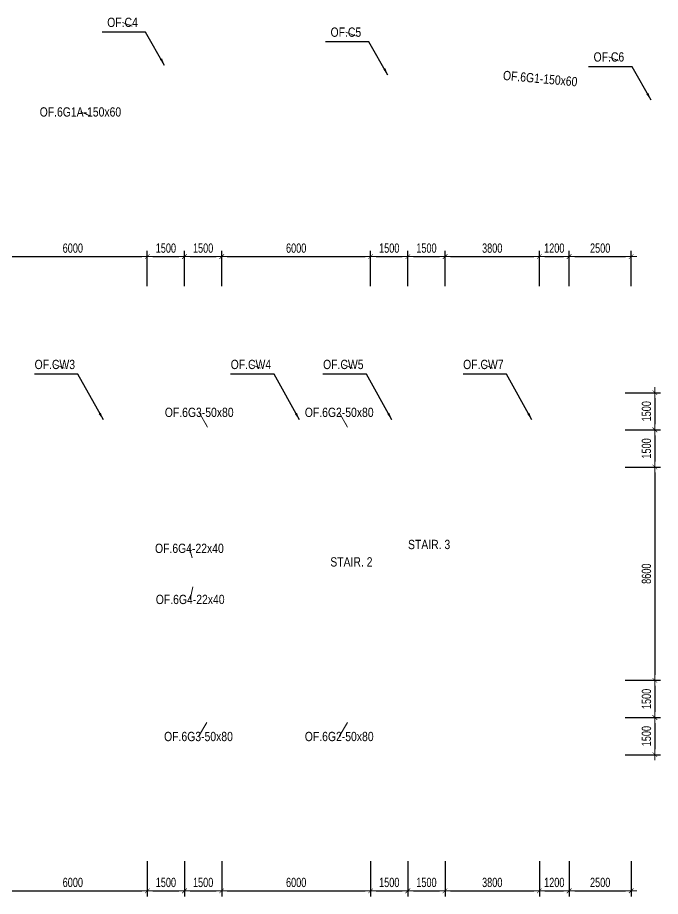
# Model space of a CAD drawing. Header units: millimetres. Extents: x -179076 to 118391, y -18667 to 89921.
# Drawn here: x 56974 to 82877, y 44986 to 80426 of the extents above; entities that cross this region are included whole.
import ezdxf
from ezdxf.enums import TextEntityAlignment as Align

# ---------------------------------------------------------------- set-up
doc = ezdxf.new("R2010")
doc.units = ezdxf.units.MM
doc.layers.get('0').update_dxf_attribs({"lineweight": 20})
doc.layers.get('Defpoints').update_dxf_attribs({"color": 151, "lineweight": 9})
for name, color, linetype, lineweight in [('$0$NDC_S_ANNO', 7, 'Continuous', 20), ('NDC_S_ANNO', 7, 'Continuous', 20), ('NDC_S_DIM', 1, 'Continuous', 15), ('NDC_S_VN TEXT', 7, 'Continuous', 20)]:
    doc.layers.add(name, color=color, linetype=linetype, lineweight=lineweight)
doc.styles.add('$0$ARIAL', font='arial.ttf', dxfattribs={"width": 0.8})
doc.styles.add('ARIAL', font='arial.ttf', dxfattribs={"width": 0.8})
doc.styles.add('NDC_DIM', font='', dxfattribs={"width": 0.75})
doc.styles.get('NDC_DIM').set_extended_font_data('Dotum')
doc.dimstyles.new('NDC_dim_150', dxfattribs={"dimscale": 150, "dimtxt": 2.5, "dimasz": 1.5, "dimexe": 1.5, "dimexo": 2.5, "dimgap": 1, "dimtad": 1, "dimdec": 0, "dimzin": 0, "dimdsep": 46, "dimtxsty": 'NDC_DIM', "dimblk": 'DIMMARK', "dimcen": 0.09, "dimdle": 1.2, "dimclrd": 1, "dimclre": 1, "dimclrt": 3, "dimadec": 0, "dimazin": 0, "dimtfac": 1, "dimtdec": 0, "dimtix": 1, "dimtofl": 0, "dimtmove": 0, "dimatfit": 3, "dimfxl": 8, "dimfxlon": 1, "dimtolj": 1, "dimtzin": 0, "dimarcsym": 0})
doc.dimstyles.new('NDC_dim_iso', dxfattribs={"dimtxt": 2.5, "dimasz": 1, "dimexe": 1.5, "dimexo": 2.5, "dimgap": 1, "dimtad": 1, "dimdec": 0, "dimzin": 0, "dimdsep": 46, "dimtxsty": 'NDC_DIM', "dimblk": 'DIMMARK', "dimcen": 0.09, "dimdle": 1.2, "dimclrd": 1, "dimclre": 1, "dimclrt": 3, "dimadec": 0, "dimazin": 0, "dimtfac": 1, "dimtdec": 0, "dimtix": 1, "dimtofl": 0, "dimtmove": 0, "dimatfit": 3, "dimfxl": 8, "dimfxlon": 1, "dimtolj": 1, "dimtzin": 0, "dimarcsym": 0})

# ---------------------------------------------------------------- blocks, each defined once
blk = doc.blocks.new('DIMMARK')
at = {"layer": 'NDC_S_DIM', "color": 1}
blk.add_line((-1.5, 0), (1, 0), dxfattribs=at)
at = {"layer": 'NDC_S_DIM', "color": 2, "const_width": 0.1}
blk.add_lwpolyline([(-0.42, -0.42), (0.42, 0.42)], dxfattribs=at)
blk = doc.blocks.new('*D231')
at = {"layer": 'Defpoints', "color": 0, "transparency": 16777216}
for p in [(62200, 70789), (56200, 64200), (62200, 64200)]:
    blk.add_point(p, dxfattribs=at)
at = {"layer": 'NDC_S_DIM', "color": 1, "lineweight": -2, "transparency": 16777216}
for p, q in [((56200, 69589), (56200, 71014)), ((62200, 69589), (62200, 71014)), ((56425, 70789), (61975, 70789))]:
    blk.add_line(p, q, dxfattribs=at)
at = {"layer": 'NDC_S_DIM', "color": 1, "lineweight": -2, "transparency": 16777216, "xscale": 225, "yscale": 225, "zscale": 225, "rotation": 180}
blk.add_blockref('DIMMARK', (56200, 70789), dxfattribs=at)
at = {"layer": 'NDC_S_DIM', "color": 1, "lineweight": -2, "transparency": 16777216, "xscale": 225, "yscale": 225, "zscale": 225}
blk.add_blockref('DIMMARK', (62200, 70789), dxfattribs=at)
at = {"layer": 'NDC_S_DIM', "color": 3, "transparency": 16777216, "insert": (59200, 71127), "char_height": 375, "attachment_point": 5, "style": 'NDC_DIM'}
blk.add_mtext('\\A1;6000', dxfattribs=at)
blk = doc.blocks.new('*D232')
at = {"layer": 'Defpoints', "color": 0, "transparency": 16777216}
for p in [(63700, 70789), (62200, 64200), (63700, 64200)]:
    blk.add_point(p, dxfattribs=at)
at = {"layer": 'NDC_S_DIM', "color": 1, "lineweight": -2, "transparency": 16777216}
for p, q in [((62200, 69589), (62200, 71014)), ((63700, 69589), (63700, 71014)), ((62425, 70789), (63475, 70789))]:
    blk.add_line(p, q, dxfattribs=at)
at = {"layer": 'NDC_S_DIM', "color": 1, "lineweight": -2, "transparency": 16777216, "xscale": 225, "yscale": 225, "zscale": 225, "rotation": 180}
blk.add_blockref('DIMMARK', (62200, 70789), dxfattribs=at)
at = {"layer": 'NDC_S_DIM', "color": 1, "lineweight": -2, "transparency": 16777216, "xscale": 225, "yscale": 225, "zscale": 225}
blk.add_blockref('DIMMARK', (63700, 70789), dxfattribs=at)
at = {"layer": 'NDC_S_DIM', "color": 3, "transparency": 16777216, "insert": (62950, 71127), "char_height": 375, "attachment_point": 5, "style": 'NDC_DIM'}
blk.add_mtext('\\A1;1500', dxfattribs=at)
blk = doc.blocks.new('*D233')
at = {"layer": 'Defpoints', "color": 0, "transparency": 16777216}
for p in [(65200, 70789), (63700, 64200), (65200, 64200)]:
    blk.add_point(p, dxfattribs=at)
at = {"layer": 'NDC_S_DIM', "color": 1, "lineweight": -2, "transparency": 16777216}
for p, q in [((63700, 69589), (63700, 71014)), ((65200, 69589), (65200, 71014)), ((63925, 70789), (64975, 70789))]:
    blk.add_line(p, q, dxfattribs=at)
at = {"layer": 'NDC_S_DIM', "color": 1, "lineweight": -2, "transparency": 16777216, "xscale": 225, "yscale": 225, "zscale": 225, "rotation": 180}
blk.add_blockref('DIMMARK', (63700, 70789), dxfattribs=at)
at = {"layer": 'NDC_S_DIM', "color": 1, "lineweight": -2, "transparency": 16777216, "xscale": 225, "yscale": 225, "zscale": 225}
blk.add_blockref('DIMMARK', (65200, 70789), dxfattribs=at)
at = {"layer": 'NDC_S_DIM', "color": 3, "transparency": 16777216, "insert": (64450, 71127), "char_height": 375, "attachment_point": 5, "style": 'NDC_DIM'}
blk.add_mtext('\\A1;1500', dxfattribs=at)
blk = doc.blocks.new('*D234')
at = {"layer": 'Defpoints', "color": 0, "transparency": 16777216}
for p in [(71200, 70789), (65200, 64200), (71200, 64200)]:
    blk.add_point(p, dxfattribs=at)
at = {"layer": 'NDC_S_DIM', "color": 1, "lineweight": -2, "transparency": 16777216}
for p, q in [((65200, 69589), (65200, 71014)), ((71200, 69589), (71200, 71014)), ((65425, 70789), (70975, 70789))]:
    blk.add_line(p, q, dxfattribs=at)
at = {"layer": 'NDC_S_DIM', "color": 1, "lineweight": -2, "transparency": 16777216, "xscale": 225, "yscale": 225, "zscale": 225, "rotation": 180}
blk.add_blockref('DIMMARK', (65200, 70789), dxfattribs=at)
at = {"layer": 'NDC_S_DIM', "color": 1, "lineweight": -2, "transparency": 16777216, "xscale": 225, "yscale": 225, "zscale": 225}
blk.add_blockref('DIMMARK', (71200, 70789), dxfattribs=at)
at = {"layer": 'NDC_S_DIM', "color": 3, "transparency": 16777216, "insert": (68200, 71127), "char_height": 375, "attachment_point": 5, "style": 'NDC_DIM'}
blk.add_mtext('\\A1;6000', dxfattribs=at)
blk = doc.blocks.new('*D235')
at = {"layer": 'Defpoints', "color": 0, "transparency": 16777216}
for p in [(72700, 70789), (71200, 64200), (72700, 64200)]:
    blk.add_point(p, dxfattribs=at)
at = {"layer": 'NDC_S_DIM', "color": 1, "lineweight": -2, "transparency": 16777216}
for p, q in [((71200, 69589), (71200, 71014)), ((72700, 69589), (72700, 71014)), ((71425, 70789), (72475, 70789))]:
    blk.add_line(p, q, dxfattribs=at)
at = {"layer": 'NDC_S_DIM', "color": 1, "lineweight": -2, "transparency": 16777216, "xscale": 225, "yscale": 225, "zscale": 225, "rotation": 180}
blk.add_blockref('DIMMARK', (71200, 70789), dxfattribs=at)
at = {"layer": 'NDC_S_DIM', "color": 1, "lineweight": -2, "transparency": 16777216, "xscale": 225, "yscale": 225, "zscale": 225}
blk.add_blockref('DIMMARK', (72700, 70789), dxfattribs=at)
at = {"layer": 'NDC_S_DIM', "color": 3, "transparency": 16777216, "insert": (71950, 71127), "char_height": 375, "attachment_point": 5, "style": 'NDC_DIM'}
blk.add_mtext('\\A1;1500', dxfattribs=at)
blk = doc.blocks.new('*D236')
at = {"layer": 'Defpoints', "color": 0, "transparency": 16777216}
for p in [(74200, 70789), (72700, 64200), (74200, 64200)]:
    blk.add_point(p, dxfattribs=at)
at = {"layer": 'NDC_S_DIM', "color": 1, "lineweight": -2, "transparency": 16777216}
for p, q in [((72700, 69589), (72700, 71014)), ((74200, 69589), (74200, 71014)), ((72925, 70789), (73975, 70789))]:
    blk.add_line(p, q, dxfattribs=at)
at = {"layer": 'NDC_S_DIM', "color": 1, "lineweight": -2, "transparency": 16777216, "xscale": 225, "yscale": 225, "zscale": 225, "rotation": 180}
blk.add_blockref('DIMMARK', (72700, 70789), dxfattribs=at)
at = {"layer": 'NDC_S_DIM', "color": 1, "lineweight": -2, "transparency": 16777216, "xscale": 225, "yscale": 225, "zscale": 225}
blk.add_blockref('DIMMARK', (74200, 70789), dxfattribs=at)
at = {"layer": 'NDC_S_DIM', "color": 3, "transparency": 16777216, "insert": (73450, 71127), "char_height": 375, "attachment_point": 5, "style": 'NDC_DIM'}
blk.add_mtext('\\A1;1500', dxfattribs=at)
blk = doc.blocks.new('*D237')
at = {"layer": 'Defpoints', "color": 0, "transparency": 16777216}
for p in [(78000, 70789), (74200, 64200), (78000, 64200)]:
    blk.add_point(p, dxfattribs=at)
at = {"layer": 'NDC_S_DIM', "color": 1, "lineweight": -2, "transparency": 16777216}
for p, q in [((74200, 69589), (74200, 71014)), ((78000, 69589), (78000, 71014)), ((74425, 70789), (77775, 70789))]:
    blk.add_line(p, q, dxfattribs=at)
at = {"layer": 'NDC_S_DIM', "color": 1, "lineweight": -2, "transparency": 16777216, "xscale": 225, "yscale": 225, "zscale": 225, "rotation": 180}
blk.add_blockref('DIMMARK', (74200, 70789), dxfattribs=at)
at = {"layer": 'NDC_S_DIM', "color": 1, "lineweight": -2, "transparency": 16777216, "xscale": 225, "yscale": 225, "zscale": 225}
blk.add_blockref('DIMMARK', (78000, 70789), dxfattribs=at)
at = {"layer": 'NDC_S_DIM', "color": 3, "transparency": 16777216, "insert": (76100, 71127), "char_height": 375, "attachment_point": 5, "style": 'NDC_DIM'}
blk.add_mtext('\\A1;3800', dxfattribs=at)
blk = doc.blocks.new('*D238')
at = {"layer": 'Defpoints', "color": 0, "transparency": 16777216}
for p in [(78752, 65300), (78752, 63800), (82652, 63800)]:
    blk.add_point(p, dxfattribs=at)
at = {"layer": 'NDC_S_DIM', "color": 1, "lineweight": -2, "transparency": 16777216}
for p, q in [((81452, 65300), (82877, 65300)), ((82652, 65075), (82652, 64025)), ((81452, 63800), (82877, 63800))]:
    blk.add_line(p, q, dxfattribs=at)
at = {"layer": 'NDC_S_DIM', "color": 1, "lineweight": -2, "transparency": 16777216, "xscale": 225, "yscale": 225, "zscale": 225}
for p, rotation in [((82652, 65300), 90), ((82652, 63800), 270)]:
    blk.add_blockref('DIMMARK', p, dxfattribs=dict(at, rotation=rotation))
at = {"layer": 'NDC_S_DIM', "color": 3, "transparency": 16777216, "insert": (82315, 64550), "char_height": 375, "attachment_point": 5, "rotation": 90, "style": 'NDC_DIM'}
blk.add_mtext('\\A1;1500', dxfattribs=at)
blk = doc.blocks.new('*D239')
at = {"layer": 'Defpoints', "color": 0, "transparency": 16777216}
for p in [(78752, 63800), (78752, 62300), (82652, 62300)]:
    blk.add_point(p, dxfattribs=at)
at = {"layer": 'NDC_S_DIM', "color": 1, "lineweight": -2, "transparency": 16777216}
for p, q in [((81452, 63800), (82877, 63800)), ((82652, 63575), (82652, 62525)), ((81452, 62300), (82877, 62300))]:
    blk.add_line(p, q, dxfattribs=at)
at = {"layer": 'NDC_S_DIM', "color": 1, "lineweight": -2, "transparency": 16777216, "xscale": 225, "yscale": 225, "zscale": 225}
for p, rotation in [((82652, 63800), 90), ((82652, 62300), 270)]:
    blk.add_blockref('DIMMARK', p, dxfattribs=dict(at, rotation=rotation))
at = {"layer": 'NDC_S_DIM', "color": 3, "transparency": 16777216, "insert": (82315, 63050), "char_height": 375, "attachment_point": 5, "rotation": 90, "style": 'NDC_DIM'}
blk.add_mtext('\\A1;1500', dxfattribs=at)
blk = doc.blocks.new('*D240')
at = {"layer": 'Defpoints', "color": 0, "transparency": 16777216}
for p in [(78752, 62300), (78752, 53700), (82652, 53700)]:
    blk.add_point(p, dxfattribs=at)
at = {"layer": 'NDC_S_DIM', "color": 1, "lineweight": -2, "transparency": 16777216}
for p, q in [((81452, 62300), (82877, 62300)), ((82652, 62075), (82652, 53925)), ((81452, 53700), (82877, 53700))]:
    blk.add_line(p, q, dxfattribs=at)
at = {"layer": 'NDC_S_DIM', "color": 1, "lineweight": -2, "transparency": 16777216, "xscale": 225, "yscale": 225, "zscale": 225}
for p, rotation in [((82652, 62300), 90), ((82652, 53700), 270)]:
    blk.add_blockref('DIMMARK', p, dxfattribs=dict(at, rotation=rotation))
at = {"layer": 'NDC_S_DIM', "color": 3, "transparency": 16777216, "insert": (82315, 58000), "char_height": 375, "attachment_point": 5, "rotation": 90, "style": 'NDC_DIM'}
blk.add_mtext('\\A1;8600', dxfattribs=at)
blk = doc.blocks.new('*D241')
at = {"layer": 'Defpoints', "color": 0, "transparency": 16777216}
for p in [(78752, 53700), (78752, 52200), (82652, 52200)]:
    blk.add_point(p, dxfattribs=at)
at = {"layer": 'NDC_S_DIM', "color": 1, "lineweight": -2, "transparency": 16777216}
for p, q in [((81452, 53700), (82877, 53700)), ((82652, 53475), (82652, 52425)), ((81452, 52200), (82877, 52200))]:
    blk.add_line(p, q, dxfattribs=at)
at = {"layer": 'NDC_S_DIM', "color": 1, "lineweight": -2, "transparency": 16777216, "xscale": 225, "yscale": 225, "zscale": 225}
for p, rotation in [((82652, 53700), 90), ((82652, 52200), 270)]:
    blk.add_blockref('DIMMARK', p, dxfattribs=dict(at, rotation=rotation))
at = {"layer": 'NDC_S_DIM', "color": 3, "transparency": 16777216, "insert": (82315, 52950), "char_height": 375, "attachment_point": 5, "rotation": 90, "style": 'NDC_DIM'}
blk.add_mtext('\\A1;1500', dxfattribs=at)
blk = doc.blocks.new('*D242')
at = {"layer": 'Defpoints', "color": 0, "transparency": 16777216}
for p in [(78752, 52200), (78752, 50700), (82652, 50700)]:
    blk.add_point(p, dxfattribs=at)
at = {"layer": 'NDC_S_DIM', "color": 1, "lineweight": -2, "transparency": 16777216}
for p, q in [((81452, 52200), (82877, 52200)), ((82652, 51975), (82652, 50925)), ((81452, 50700), (82877, 50700))]:
    blk.add_line(p, q, dxfattribs=at)
at = {"layer": 'NDC_S_DIM', "color": 1, "lineweight": -2, "transparency": 16777216, "xscale": 225, "yscale": 225, "zscale": 225}
for p, rotation in [((82652, 52200), 90), ((82652, 50700), 270)]:
    blk.add_blockref('DIMMARK', p, dxfattribs=dict(at, rotation=rotation))
at = {"layer": 'NDC_S_DIM', "color": 3, "transparency": 16777216, "insert": (82315, 51450), "char_height": 375, "attachment_point": 5, "rotation": 90, "style": 'NDC_DIM'}
blk.add_mtext('\\A1;1500', dxfattribs=at)
blk = doc.blocks.new('*D252')
at = {"layer": 'Defpoints', "color": 0, "transparency": 16777216}
for p in [(56200, 51800), (62200, 51800), (62200, 45211)]:
    blk.add_point(p, dxfattribs=at)
at = {"layer": 'NDC_S_DIM', "color": 1, "lineweight": -2, "transparency": 16777216}
for p, q in [((56200, 46411), (56200, 44986)), ((62200, 46411), (62200, 44986)), ((56425, 45211), (61975, 45211))]:
    blk.add_line(p, q, dxfattribs=at)
at = {"layer": 'NDC_S_DIM', "color": 1, "lineweight": -2, "transparency": 16777216, "xscale": 225, "yscale": 225, "zscale": 225, "rotation": 180}
blk.add_blockref('DIMMARK', (56200, 45211), dxfattribs=at)
at = {"layer": 'NDC_S_DIM', "color": 1, "lineweight": -2, "transparency": 16777216, "xscale": 225, "yscale": 225, "zscale": 225}
blk.add_blockref('DIMMARK', (62200, 45211), dxfattribs=at)
at = {"layer": 'NDC_S_DIM', "color": 3, "transparency": 16777216, "insert": (59200, 45548), "char_height": 375, "attachment_point": 5, "style": 'NDC_DIM'}
blk.add_mtext('\\A1;6000', dxfattribs=at)
blk = doc.blocks.new('*D253')
at = {"layer": 'Defpoints', "color": 0, "transparency": 16777216}
for p in [(62200, 51800), (63700, 51800), (63700, 45211)]:
    blk.add_point(p, dxfattribs=at)
at = {"layer": 'NDC_S_DIM', "color": 1, "lineweight": -2, "transparency": 16777216}
for p, q in [((62200, 46411), (62200, 44986)), ((63700, 46411), (63700, 44986)), ((62425, 45211), (63475, 45211))]:
    blk.add_line(p, q, dxfattribs=at)
at = {"layer": 'NDC_S_DIM', "color": 1, "lineweight": -2, "transparency": 16777216, "xscale": 225, "yscale": 225, "zscale": 225, "rotation": 180}
blk.add_blockref('DIMMARK', (62200, 45211), dxfattribs=at)
at = {"layer": 'NDC_S_DIM', "color": 1, "lineweight": -2, "transparency": 16777216, "xscale": 225, "yscale": 225, "zscale": 225}
blk.add_blockref('DIMMARK', (63700, 45211), dxfattribs=at)
at = {"layer": 'NDC_S_DIM', "color": 3, "transparency": 16777216, "insert": (62950, 45548), "char_height": 375, "attachment_point": 5, "style": 'NDC_DIM'}
blk.add_mtext('\\A1;1500', dxfattribs=at)
blk = doc.blocks.new('*D254')
at = {"layer": 'Defpoints', "color": 0, "transparency": 16777216}
for p in [(63700, 51800), (65200, 51800), (65200, 45211)]:
    blk.add_point(p, dxfattribs=at)
at = {"layer": 'NDC_S_DIM', "color": 1, "lineweight": -2, "transparency": 16777216}
for p, q in [((63700, 46411), (63700, 44986)), ((65200, 46411), (65200, 44986)), ((63925, 45211), (64975, 45211))]:
    blk.add_line(p, q, dxfattribs=at)
at = {"layer": 'NDC_S_DIM', "color": 1, "lineweight": -2, "transparency": 16777216, "xscale": 225, "yscale": 225, "zscale": 225, "rotation": 180}
blk.add_blockref('DIMMARK', (63700, 45211), dxfattribs=at)
at = {"layer": 'NDC_S_DIM', "color": 1, "lineweight": -2, "transparency": 16777216, "xscale": 225, "yscale": 225, "zscale": 225}
blk.add_blockref('DIMMARK', (65200, 45211), dxfattribs=at)
at = {"layer": 'NDC_S_DIM', "color": 3, "transparency": 16777216, "insert": (64450, 45548), "char_height": 375, "attachment_point": 5, "style": 'NDC_DIM'}
blk.add_mtext('\\A1;1500', dxfattribs=at)
blk = doc.blocks.new('*D255')
at = {"layer": 'Defpoints', "color": 0, "transparency": 16777216}
for p in [(65200, 51800), (71200, 51800), (71200, 45211)]:
    blk.add_point(p, dxfattribs=at)
at = {"layer": 'NDC_S_DIM', "color": 1, "lineweight": -2, "transparency": 16777216}
for p, q in [((65200, 46411), (65200, 44986)), ((71200, 46411), (71200, 44986)), ((65425, 45211), (70975, 45211))]:
    blk.add_line(p, q, dxfattribs=at)
at = {"layer": 'NDC_S_DIM', "color": 1, "lineweight": -2, "transparency": 16777216, "xscale": 225, "yscale": 225, "zscale": 225, "rotation": 180}
blk.add_blockref('DIMMARK', (65200, 45211), dxfattribs=at)
at = {"layer": 'NDC_S_DIM', "color": 1, "lineweight": -2, "transparency": 16777216, "xscale": 225, "yscale": 225, "zscale": 225}
blk.add_blockref('DIMMARK', (71200, 45211), dxfattribs=at)
at = {"layer": 'NDC_S_DIM', "color": 3, "transparency": 16777216, "insert": (68200, 45548), "char_height": 375, "attachment_point": 5, "style": 'NDC_DIM'}
blk.add_mtext('\\A1;6000', dxfattribs=at)
blk = doc.blocks.new('*D256')
at = {"layer": 'Defpoints', "color": 0, "transparency": 16777216}
for p in [(71200, 51800), (72700, 51800), (72700, 45211)]:
    blk.add_point(p, dxfattribs=at)
at = {"layer": 'NDC_S_DIM', "color": 1, "lineweight": -2, "transparency": 16777216}
for p, q in [((71200, 46411), (71200, 44986)), ((72700, 46411), (72700, 44986)), ((71425, 45211), (72475, 45211))]:
    blk.add_line(p, q, dxfattribs=at)
at = {"layer": 'NDC_S_DIM', "color": 1, "lineweight": -2, "transparency": 16777216, "xscale": 225, "yscale": 225, "zscale": 225, "rotation": 180}
blk.add_blockref('DIMMARK', (71200, 45211), dxfattribs=at)
at = {"layer": 'NDC_S_DIM', "color": 1, "lineweight": -2, "transparency": 16777216, "xscale": 225, "yscale": 225, "zscale": 225}
blk.add_blockref('DIMMARK', (72700, 45211), dxfattribs=at)
at = {"layer": 'NDC_S_DIM', "color": 3, "transparency": 16777216, "insert": (71950, 45548), "char_height": 375, "attachment_point": 5, "style": 'NDC_DIM'}
blk.add_mtext('\\A1;1500', dxfattribs=at)
blk = doc.blocks.new('*D257')
at = {"layer": 'Defpoints', "color": 0, "transparency": 16777216}
for p in [(72700, 51800), (74200, 51800), (74200, 45211)]:
    blk.add_point(p, dxfattribs=at)
at = {"layer": 'NDC_S_DIM', "color": 1, "lineweight": -2, "transparency": 16777216}
for p, q in [((72700, 46411), (72700, 44986)), ((74200, 46411), (74200, 44986)), ((72925, 45211), (73975, 45211))]:
    blk.add_line(p, q, dxfattribs=at)
at = {"layer": 'NDC_S_DIM', "color": 1, "lineweight": -2, "transparency": 16777216, "xscale": 225, "yscale": 225, "zscale": 225, "rotation": 180}
blk.add_blockref('DIMMARK', (72700, 45211), dxfattribs=at)
at = {"layer": 'NDC_S_DIM', "color": 1, "lineweight": -2, "transparency": 16777216, "xscale": 225, "yscale": 225, "zscale": 225}
blk.add_blockref('DIMMARK', (74200, 45211), dxfattribs=at)
at = {"layer": 'NDC_S_DIM', "color": 3, "transparency": 16777216, "insert": (73450, 45548), "char_height": 375, "attachment_point": 5, "style": 'NDC_DIM'}
blk.add_mtext('\\A1;1500', dxfattribs=at)
blk = doc.blocks.new('*D258')
at = {"layer": 'Defpoints', "color": 0, "transparency": 16777216}
for p in [(74200, 51800), (78000, 51800), (78000, 45211)]:
    blk.add_point(p, dxfattribs=at)
at = {"layer": 'NDC_S_DIM', "color": 1, "lineweight": -2, "transparency": 16777216}
for p, q in [((74200, 46411), (74200, 44986)), ((78000, 46411), (78000, 44986)), ((74425, 45211), (77775, 45211))]:
    blk.add_line(p, q, dxfattribs=at)
at = {"layer": 'NDC_S_DIM', "color": 1, "lineweight": -2, "transparency": 16777216, "xscale": 225, "yscale": 225, "zscale": 225, "rotation": 180}
blk.add_blockref('DIMMARK', (74200, 45211), dxfattribs=at)
at = {"layer": 'NDC_S_DIM', "color": 1, "lineweight": -2, "transparency": 16777216, "xscale": 225, "yscale": 225, "zscale": 225}
blk.add_blockref('DIMMARK', (78000, 45211), dxfattribs=at)
at = {"layer": 'NDC_S_DIM', "color": 3, "transparency": 16777216, "insert": (76100, 45548), "char_height": 375, "attachment_point": 5, "style": 'NDC_DIM'}
blk.add_mtext('\\A1;3800', dxfattribs=at)
blk = doc.blocks.new('*D263')
at = {"layer": 'Defpoints', "color": 0, "transparency": 16777216}
for p in [(81700, 70789), (81700, 63800), (79200, 62300)]:
    blk.add_point(p, dxfattribs=at)
at = {"layer": 'NDC_S_DIM', "color": 1, "lineweight": -2, "transparency": 16777216}
for p, q in [((79200, 69589), (79200, 71014)), ((81700, 69589), (81700, 71014)), ((79425, 70789), (81475, 70789))]:
    blk.add_line(p, q, dxfattribs=at)
at = {"layer": 'NDC_S_DIM', "color": 1, "lineweight": -2, "transparency": 16777216, "xscale": 225, "yscale": 225, "zscale": 225, "rotation": 180}
blk.add_blockref('DIMMARK', (79200, 70789), dxfattribs=at)
at = {"layer": 'NDC_S_DIM', "color": 1, "lineweight": -2, "transparency": 16777216, "xscale": 225, "yscale": 225, "zscale": 225}
blk.add_blockref('DIMMARK', (81700, 70789), dxfattribs=at)
at = {"layer": 'NDC_S_DIM', "color": 3, "transparency": 16777216, "insert": (80450, 71127), "char_height": 375, "attachment_point": 5, "style": 'NDC_DIM'}
blk.add_mtext('\\A1;2500', dxfattribs=at)
blk = doc.blocks.new('*D264')
at = {"layer": 'Defpoints', "color": 0, "transparency": 16777216}
for p in [(79200, 53700), (81700, 50700), (81700, 45211)]:
    blk.add_point(p, dxfattribs=at)
at = {"layer": 'NDC_S_DIM', "color": 1, "lineweight": -2, "transparency": 16777216}
for p, q in [((79200, 46411), (79200, 44986)), ((81700, 46411), (81700, 44986)), ((79425, 45211), (81475, 45211))]:
    blk.add_line(p, q, dxfattribs=at)
at = {"layer": 'NDC_S_DIM', "color": 1, "lineweight": -2, "transparency": 16777216, "xscale": 225, "yscale": 225, "zscale": 225, "rotation": 180}
blk.add_blockref('DIMMARK', (79200, 45211), dxfattribs=at)
at = {"layer": 'NDC_S_DIM', "color": 1, "lineweight": -2, "transparency": 16777216, "xscale": 225, "yscale": 225, "zscale": 225}
blk.add_blockref('DIMMARK', (81700, 45211), dxfattribs=at)
at = {"layer": 'NDC_S_DIM', "color": 3, "transparency": 16777216, "insert": (80450, 45548), "char_height": 375, "attachment_point": 5, "style": 'NDC_DIM'}
blk.add_mtext('\\A1;2500', dxfattribs=at)
blk = doc.blocks.new('*D265')
at = {"layer": 'Defpoints', "color": 0, "transparency": 16777216}
for p in [(79200, 53700), (78000, 51800), (79200, 45211)]:
    blk.add_point(p, dxfattribs=at)
at = {"layer": 'NDC_S_DIM', "color": 1, "lineweight": -2, "transparency": 16777216}
for p, q in [((78000, 46411), (78000, 44986)), ((79200, 46411), (79200, 44986)), ((78225, 45211), (78975, 45211))]:
    blk.add_line(p, q, dxfattribs=at)
at = {"layer": 'NDC_S_DIM', "color": 1, "lineweight": -2, "transparency": 16777216, "xscale": 225, "yscale": 225, "zscale": 225, "rotation": 180}
blk.add_blockref('DIMMARK', (78000, 45211), dxfattribs=at)
at = {"layer": 'NDC_S_DIM', "color": 1, "lineweight": -2, "transparency": 16777216, "xscale": 225, "yscale": 225, "zscale": 225}
blk.add_blockref('DIMMARK', (79200, 45211), dxfattribs=at)
at = {"layer": 'NDC_S_DIM', "color": 3, "transparency": 16777216, "insert": (78600, 45548), "char_height": 375, "attachment_point": 5, "style": 'NDC_DIM'}
blk.add_mtext('\\A1;1200', dxfattribs=at)
blk = doc.blocks.new('*D266')
at = {"layer": 'Defpoints', "color": 0, "transparency": 16777216}
for p in [(79200, 70789), (78000, 64200), (79200, 62300)]:
    blk.add_point(p, dxfattribs=at)
at = {"layer": 'NDC_S_DIM', "color": 1, "lineweight": -2, "transparency": 16777216}
for p, q in [((78000, 69589), (78000, 71014)), ((79200, 69589), (79200, 71014)), ((78225, 70789), (78975, 70789))]:
    blk.add_line(p, q, dxfattribs=at)
at = {"layer": 'NDC_S_DIM', "color": 1, "lineweight": -2, "transparency": 16777216, "xscale": 225, "yscale": 225, "zscale": 225, "rotation": 180}
blk.add_blockref('DIMMARK', (78000, 70789), dxfattribs=at)
at = {"layer": 'NDC_S_DIM', "color": 1, "lineweight": -2, "transparency": 16777216, "xscale": 225, "yscale": 225, "zscale": 225}
blk.add_blockref('DIMMARK', (79200, 70789), dxfattribs=at)
at = {"layer": 'NDC_S_DIM', "color": 3, "transparency": 16777216, "insert": (78600, 71127), "char_height": 375, "attachment_point": 5, "style": 'NDC_DIM'}
blk.add_mtext('\\A1;1200', dxfattribs=at)
blk = doc.blocks.new('*U215')
at = {"layer": 'NDC_S_ANNO', "ltscale": 0.8, "style": 'ARIAL', "width": 0.8, "flags": 1}
blk.add_attdef('CHU_THICH', text='', height=2.5, dxfattribs=at).set_placement((0, 0), align=Align.MIDDLE_CENTER)
at = {"layer": 'NDC_S_ANNO', "ltscale": 0.8, "style": 'ARIAL', "width": 0.8}
blk.add_attdef('TEN', text='', height=2.5, dxfattribs=at).set_placement((-2.58, 1.03), align=Align.MIDDLE_CENTER)
at = {"layer": 'Defpoints'}
blk.add_leader([(0, 0), (-2.58, 1.03)], dimstyle='NDC_dim_iso', override={"dimgap": 0.625, "dimtad": 0}, dxfattribs=at)
blk = doc.blocks.new('*U216')
at = {"layer": 'NDC_S_ANNO', "ltscale": 0.8, "style": 'ARIAL', "width": 0.8, "flags": 1}
blk.add_attdef('CHU_THICH', text='', height=2.5, dxfattribs=at).set_placement((0, 0), align=Align.MIDDLE_CENTER)
at = {"layer": 'NDC_S_ANNO', "ltscale": 0.8, "style": 'ARIAL', "width": 0.8}
blk.add_attdef('TEN', text='', height=2.5, dxfattribs=at).set_placement((-2.58, 1.03), align=Align.MIDDLE_CENTER)
at = {"layer": 'Defpoints'}
blk.add_leader([(0, 0), (-2.58, 1.03)], dimstyle='NDC_dim_iso', override={"dimgap": 0.625, "dimtad": 0}, dxfattribs=at)
blk = doc.blocks.new('*U217')
at = {"layer": 'NDC_S_ANNO', "ltscale": 0.8, "style": 'ARIAL', "width": 0.8, "flags": 1}
blk.add_attdef('CHU_THICH', text='', height=2.5, dxfattribs=at).set_placement((0, 0), align=Align.MIDDLE_CENTER)
at = {"layer": 'NDC_S_ANNO', "ltscale": 0.8, "style": 'ARIAL', "width": 0.8}
blk.add_attdef('TEN', text='', height=2.5, dxfattribs=at).set_placement((-2.58, 1.03), align=Align.MIDDLE_CENTER)
at = {"layer": 'Defpoints'}
blk.add_leader([(0, 0), (-2.58, 1.03)], dimstyle='NDC_dim_iso', override={"dimgap": 0.625, "dimtad": 0}, dxfattribs=at)
blk = doc.blocks.new('*U209')
at = {"layer": 'NDC_S_ANNO', "ltscale": 0.8, "style": 'ARIAL', "width": 0.8, "flags": 1}
blk.add_attdef('CHU_THICH', text='', height=2.5, dxfattribs=at).set_placement((0, 0), align=Align.MIDDLE_CENTER)
at = {"layer": 'NDC_S_ANNO', "ltscale": 0.8, "style": 'ARIAL', "width": 0.8}
blk.add_attdef('TEN', text='', height=2.5, dxfattribs=at).set_placement((-2.58, 1.03), align=Align.MIDDLE_CENTER)
at = {"layer": 'Defpoints'}
blk.add_leader([(0, 0), (-2.58, 1.03)], dimstyle='NDC_dim_iso', override={"dimgap": 0.625, "dimtad": 0}, dxfattribs=at)
blk = doc.blocks.new('*U274')
at = {"layer": 'NDC_S_ANNO', "ltscale": 0.8, "style": 'ARIAL', "width": 0.8}
blk.add_attdef('TEN', text='', height=2.5, dxfattribs=at).set_placement((-2.24, 4.02), align=Align.MIDDLE_CENTER)
at = {"layer": 'NDC_S_ANNO', "ltscale": 0.8, "style": 'ARIAL', "width": 0.8, "flags": 1}
blk.add_attdef('CHU_THICH', text='', height=2.5, dxfattribs=at).set_placement((0, 0), align=Align.MIDDLE_CENTER)
at = {"layer": 'Defpoints'}
blk.add_leader([(0, 0), (-2.24, 4.02)], dimstyle='NDC_dim_iso', override={"dimgap": 0.625, "dimtad": 0}, dxfattribs=at)
blk = doc.blocks.new('*U270')
at = {"layer": 'NDC_S_ANNO', "ltscale": 0.8, "style": 'ARIAL', "width": 0.8}
blk.add_attdef('TEN', text='', height=2.5, dxfattribs=at).set_placement((-2.24, 4.02), align=Align.MIDDLE_CENTER)
at = {"layer": 'NDC_S_ANNO', "ltscale": 0.8, "style": 'ARIAL', "width": 0.8, "flags": 1}
blk.add_attdef('CHU_THICH', text='', height=2.5, dxfattribs=at).set_placement((0, 0), align=Align.MIDDLE_CENTER)
at = {"layer": 'Defpoints'}
blk.add_leader([(0, 0), (-2.24, 4.02)], dimstyle='NDC_dim_iso', override={"dimgap": 0.625, "dimtad": 0}, dxfattribs=at)
blk = doc.blocks.new('*U271')
at = {"layer": 'NDC_S_ANNO', "ltscale": 0.8, "style": 'ARIAL', "width": 0.8, "flags": 1}
blk.add_attdef('CHU_THICH', text='', height=2.5, dxfattribs=at).set_placement((0, 0), align=Align.MIDDLE_CENTER)
at = {"layer": 'NDC_S_ANNO', "ltscale": 0.8, "style": 'ARIAL', "width": 0.8}
blk.add_attdef('TEN', text='', height=2.5, dxfattribs=at).set_placement((-2.24, -3.79), align=Align.MIDDLE_CENTER)
at = {"layer": 'Defpoints'}
blk.add_leader([(0, 0), (-2.24, -3.79)], dimstyle='NDC_dim_iso', override={"dimgap": 0.625, "dimtad": 0}, dxfattribs=at)
blk = doc.blocks.new('*U272')
at = {"layer": 'NDC_S_ANNO', "ltscale": 0.8, "style": 'ARIAL', "width": 0.8, "flags": 1}
blk.add_attdef('CHU_THICH', text='', height=2.5, dxfattribs=at).set_placement((0, 0), align=Align.MIDDLE_CENTER)
at = {"layer": 'NDC_S_ANNO', "ltscale": 0.8, "style": 'ARIAL', "width": 0.8}
blk.add_attdef('TEN', text='', height=2.5, dxfattribs=at).set_placement((-2.24, -3.79), align=Align.MIDDLE_CENTER)
at = {"layer": 'Defpoints'}
blk.add_leader([(0, 0), (-2.24, -3.79)], dimstyle='NDC_dim_iso', override={"dimgap": 0.625, "dimtad": 0}, dxfattribs=at)
blk = doc.blocks.new('*U267')
at = {"layer": 'NDC_S_ANNO', "ltscale": 0.8, "style": 'ARIAL', "width": 0.8}
blk.add_attdef('TEN', text='', height=2.5, dxfattribs=at).set_placement((-0.72, 2.53), align=Align.MIDDLE_CENTER)
at = {"layer": 'NDC_S_ANNO', "ltscale": 0.8, "style": 'ARIAL', "width": 0.8, "flags": 1}
blk.add_attdef('CHU_THICH', text='', height=2.5, dxfattribs=at).set_placement((0, 0), align=Align.MIDDLE_CENTER)
at = {"layer": 'Defpoints'}
blk.add_leader([(0, 0), (-0.72, 2.53)], dimstyle='NDC_dim_iso', override={"dimgap": 0.625, "dimtad": 0}, dxfattribs=at)
blk = doc.blocks.new('*U276')
at = {"layer": 'NDC_S_ANNO', "ltscale": 0.8, "style": 'ARIAL', "width": 0.8, "flags": 1}
blk.add_attdef('CHU_THICH', text='', height=2.5, dxfattribs=at).set_placement((0, 0), align=Align.MIDDLE_CENTER)
at = {"layer": 'NDC_S_ANNO', "ltscale": 0.8, "style": 'ARIAL', "width": 0.8}
blk.add_attdef('TEN', text='', height=2.5, dxfattribs=at).set_placement((-0.72, -3.36), align=Align.MIDDLE_CENTER)
at = {"layer": 'Defpoints'}
blk.add_leader([(0, 0), (-0.72, -3.36)], dimstyle='NDC_dim_iso', override={"dimgap": 0.625, "dimtad": 0}, dxfattribs=at)

msp = doc.modelspace()

# ---------------------------------------------------------------- block references
at = {"layer": 'NDC_S_VN TEXT', "xscale": 150, "yscale": 150, "zscale": 150}
for name, p, values in [('*U215', (61589.6, 80078.9), {'TEN': 'OF.C4'}), ('*U216', (70589.6, 79683.8), {'TEN': 'OF.C5'}), ('*U217', (81188.8, 78683.8), {'TEN': 'OF.C6'}), ('*U209', (59893.1, 76466.5), {'TEN': 'OF.6G1A-150x60'}), ('*U209', (58861.2, 66283.8), {'TEN': 'OF.CW3'}), ('*U209', (66763.2, 66283.8), {'TEN': 'OF.CW4'}), ('*U209', (70486.5, 66283.8), {'TEN': 'OF.CW5'}), ('*U209', (76129.4, 66283.8), {'TEN': 'OF.CW7'}), ('*U274', (64628.5, 63903.4), {'TEN': 'OF.6G3-50x80'}), ('*U270', (70270.1, 63903.4), {'TEN': 'OF.6G2-50x80'}), ('*U267', (64005.2, 58643.4), {'TEN': 'OF.6G4-22x40'}), ('*U276', (64037.3, 57466.3), {'TEN': 'OF.6G4-22x40'}), ('*U272', (64599.9, 52003.4), {'TEN': 'OF.6G3-50x80'}), ('*U271', (70270.1, 52003.4), {'TEN': 'OF.6G2-50x80'})]:
    msp.add_blockref(name, p, dxfattribs=at).add_auto_attribs(values)

# ---------------------------------------------------------------- texts
at = {"layer": '$0$NDC_S_ANNO', "style": '$0$ARIAL', "width": 0.8}
for s, p in [('STAIR. 3', (73557, 59178.6)), ('STAIR. 2', (70425.4, 58475.8))]:
    msp.add_text(s, height=375, rotation=0.04053, dxfattribs=at).set_placement(p, align=Align.MIDDLE_CENTER)
at = {"layer": 'NDC_S_ANNO', "style": 'ARIAL', "width": 0.8}
msp.add_text('OF.6G1-150x60', height=375, rotation=354.91195, dxfattribs=at).set_placement((78034, 77967.5), align=Align.MIDDLE_CENTER)

# ---------------------------------------------------------------- dimensions: what is measured, and where the dimension line sits
at = {"layer": 'NDC_S_DIM'}
for base, p1, p2, picture, middle in [((62200, 70789.3), (56200, 64200), (62200, 64200), '*D231', (59200, 71127)), ((63700, 70789.3), (62200, 64200), (63700, 64200), '*D232', (62950, 71127)), ((65200, 70789.3), (63700, 64200), (65200, 64200), '*D233', (64450, 71127)), ((71200, 70789.3), (65200, 64200), (71200, 64200), '*D234', (68200, 71127)), ((72700, 70789.3), (71200, 64200), (72700, 64200), '*D235', (71950, 71127)), ((74200, 70789.3), (72700, 64200), (74200, 64200), '*D236', (73450, 71127)), ((78000, 70789.3), (74200, 64200), (78000, 64200), '*D237', (76100, 71127)), ((79200, 70789.3), (78000, 64200), (79200, 62300), '*D266', (78600, 71127)), ((81700, 70789.3), (79200, 62300), (81700, 63800), '*D263', (80450, 71127)), ((79200, 45210.7), (78000, 51800), (79200, 53700), '*D265', (78600, 45548.5)), ((81700, 45210.7), (79200, 53700), (81700, 50700), '*D264', (80450, 45548.5)), ((62200, 45210.7), (56200, 51800), (62200, 51800), '*D252', (59200, 45548.5)), ((63700, 45210.7), (62200, 51800), (63700, 51800), '*D253', (62950, 45548.5)), ((65200, 45210.7), (63700, 51800), (65200, 51800), '*D254', (64450, 45548.5)), ((71200, 45210.7), (65200, 51800), (71200, 51800), '*D255', (68200, 45548.5)), ((72700, 45210.7), (71200, 51800), (72700, 51800), '*D256', (71950, 45548.5)), ((74200, 45210.7), (72700, 51800), (74200, 51800), '*D257', (73450, 45548.5)), ((78000, 45210.7), (74200, 51800), (78000, 51800), '*D258', (76100, 45548.5))]:
    dim = msp.add_linear_dim(base=base, p1=p1, p2=p2, dimstyle='NDC_dim_150', override={"dimtmove": 1}, dxfattribs=at)
    dim.commit()
    dim.dimension.update_dxf_attribs({"geometry": picture, "text_midpoint": middle})
dim = msp.add_linear_dim(base=(82652.3, 63800), p1=(78752.5, 65300), p2=(78752.5, 63800), angle=90, dimstyle='NDC_dim_150', dxfattribs=at)
dim.commit()
dim.dimension.update_dxf_attribs({"geometry": '*D238', "text_midpoint": (82314.6, 64550)})
for base, p1, p2, picture, middle in [((82652.3, 62300), (78752.5, 63800), (78752.5, 62300), '*D239', (82314.6, 63050)), ((82652.3, 53700), (78752.5, 62300), (78752.5, 53700), '*D240', (82314.6, 58000)), ((82652.3, 52200), (78752.5, 53700), (78752.5, 52200), '*D241', (82314.6, 52950)), ((82652.3, 50700), (78752.5, 52200), (78752.5, 50700), '*D242', (82314.6, 51450))]:
    dim = msp.add_linear_dim(base=base, p1=p1, p2=p2, angle=90, dimstyle='NDC_dim_150', override={"dimtmove": 1}, dxfattribs=at)
    dim.commit()
    dim.dimension.update_dxf_attribs({"geometry": picture, "text_midpoint": middle})

# ---------------------------------------------------------------- leaders
for points in [[(62900, 78495.1), (62133.5, 79839.9), (60383.9, 79839.9)], [(71900, 78100), (71133.5, 79444.9), (69383.9, 79444.9)], [(82499.2, 77100), (81732.7, 78444.9), (79983.1, 78444.9)], [(60431.7, 64200), (59405.1, 66044.9), (57655.5, 66044.9)], [(68333.8, 64200), (67307.1, 66044.9), (65557.5, 66044.9)], [(72057.1, 64200), (71030.4, 66044.9), (69280.8, 66044.9)], [(77700, 64200), (76673.4, 66044.9), (74923.7, 66044.9)]]:
    msp.add_leader(points, dimstyle='NDC_dim_150', override={"dimasz": 2, "dimgap": 1, "dimtad": 0})

doc.saveas('drawing.dxf')
